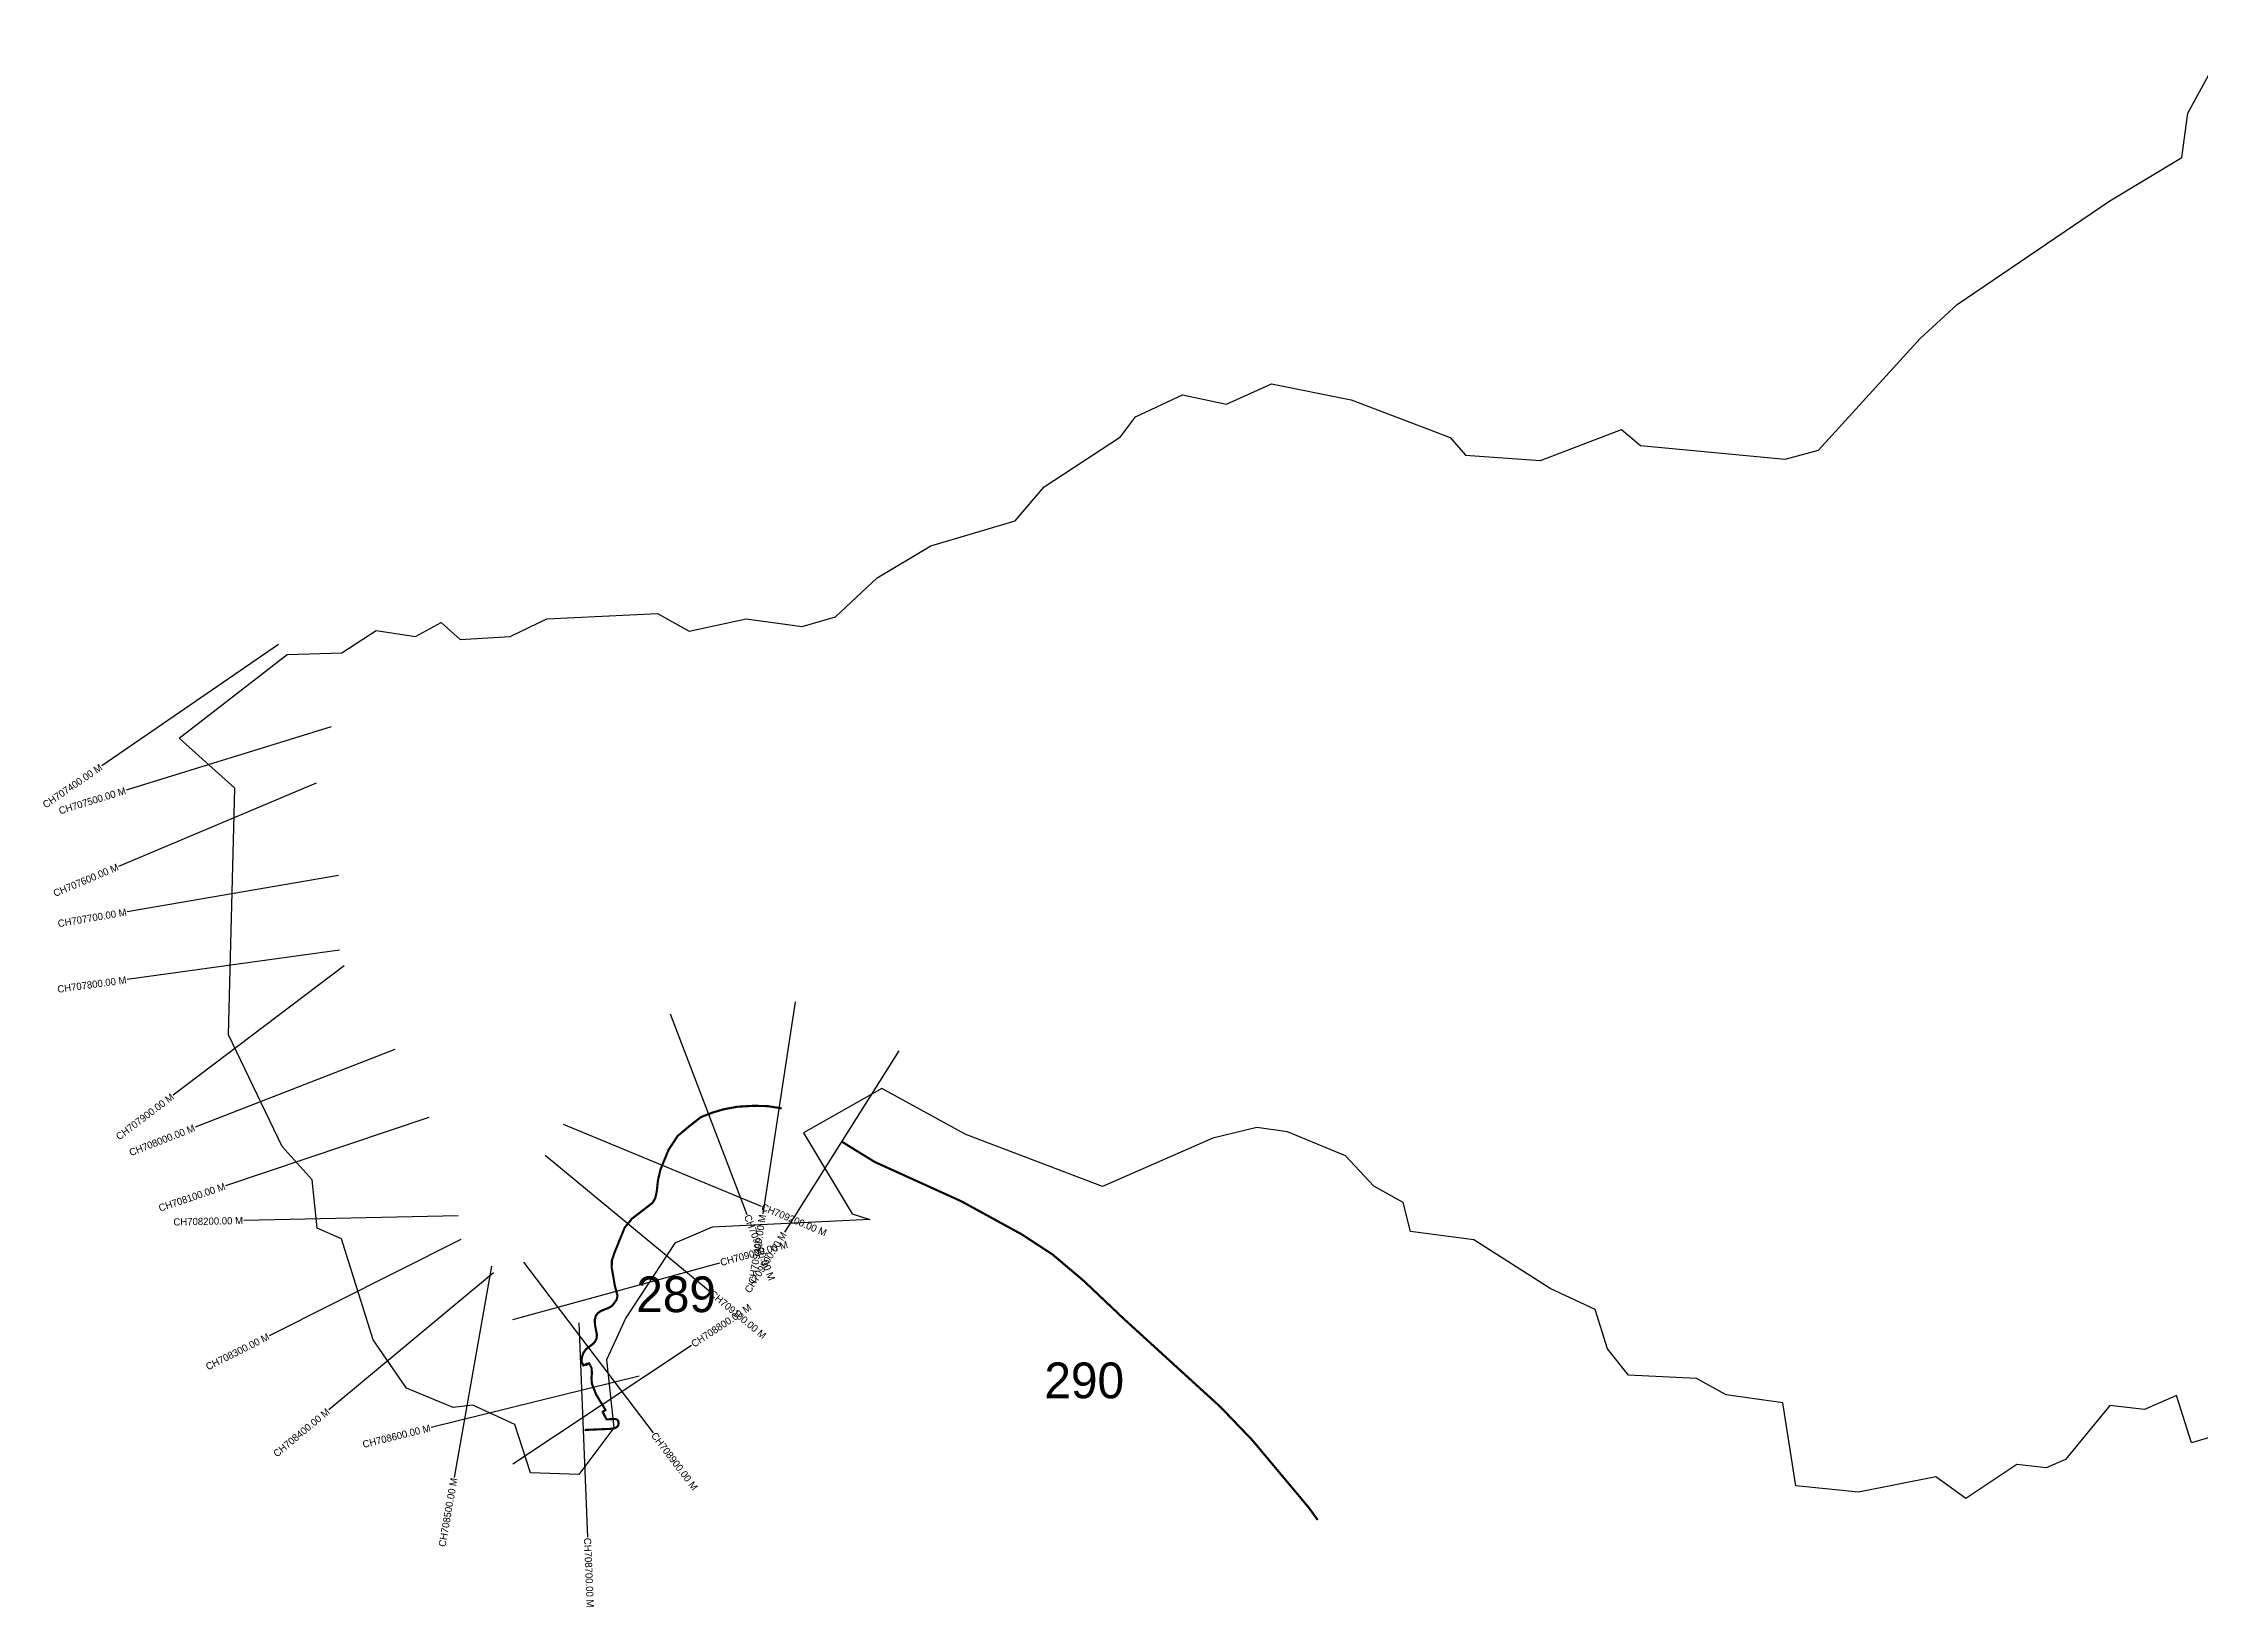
# Model space of a CAD drawing. Header units: metres. Extents: x 351098 to 357899, y 1752801 to 1757437.
# Drawn here: x 351098 to 354116, y 1752967 to 1755154 of the extents above; entities that cross this region are included whole.
import ezdxf
from ezdxf.enums import TextEntityAlignment as Align

# ---------------------------------------------------------------- set-up
doc = ezdxf.new("R2010")
doc.units = ezdxf.units.M
for name, color, linetype in [('ARTIFICIALLY PROTECTED', 4, 'Continuous'), ('CS', 134, 'Continuous'), ('CSMark', 6, 'Continuous')]:
    doc.layers.add(name, color=color, linetype=linetype)

msp = doc.modelspace()

# ---------------------------------------------------------------- linework, layer by layer
at = {"color": 6}
msp.add_lwpolyline([(354237.3, 1753236.3), (354103.3, 1753196.5), (354082.3, 1753262.8), (354037.3, 1753243.5), (353989.2, 1753249.1), (353927, 1753173.5), (353900, 1753161.8), (353859, 1753166.3), (353787.7, 1753119), (353745.6, 1753149.3), (353637.4, 1753127.6), (353549.7, 1753136.4), (353531.5, 1753252.5), (353452.5, 1753264), (353410.8, 1753286.8), (353315.9, 1753291.1), (353286.5, 1753327.9), (353269, 1753383.2), (353206.2, 1753412.5), (353099.1, 1753480.7), (353010.7, 1753492.3), (353000.3, 1753532.8), (352959.3, 1753555.7), (352919.6, 1753598.1), (352838.7, 1753631.6), (352795.9, 1753637.7), (352734.4, 1753622.9), (352579.7, 1753554.9), (352388.6, 1753627.9), (352271.2, 1753692.1), (352161.5, 1753630), (352229.8, 1753516.9), (352254.5, 1753508.8), (352033.6, 1753498.1), (351981.5, 1753476.1), (351913.2, 1753371.6), (351886, 1753312.8), (351896.1, 1753217.5), (351847.5, 1753152.4), (351779.8, 1753154.9), (351757.7, 1753222.4), (351698.9, 1753249.5), (351671.3, 1753246.1), (351606.3, 1753273.3), (351559.6, 1753340.5), (351515.1, 1753481.8), (351481.1, 1753496.8), (351474.4, 1753564.5), (351432.3, 1753611), (351357.1, 1753767.3), (351366.2, 1754112.2), (351288.1, 1754182.3), (351439.2, 1754299.2), (351515.5, 1754301.4), (351563.8, 1754332.7), (351618.8, 1754324.2), (351654.6, 1754343.6), (351681.3, 1754320.2), (351751.2, 1754324.4), (351802.4, 1754348.9), (351957.3, 1754356.5), (352001.4, 1754331.6), (352081.3, 1754348.8), (352159.5, 1754338.3), (352206.5, 1754351.6), (352264.4, 1754406.1), (352339.9, 1754450.9), (352457.8, 1754485.9), (352498.3, 1754533.5), (352604.8, 1754603.5), (352626.1, 1754631.4), (352691.6, 1754662.2), (352753.5, 1754649), (352816.4, 1754677.4), (352927.7, 1754655.1), (353066.2, 1754602.5), (353087.5, 1754578), (353192.5, 1754570.2), (353305.7, 1754613.7), (353332.5, 1754591.2), (353534.7, 1754572.2), (353581.3, 1754585), (353723.6, 1754741.1), (353775.6, 1754788.3), (353989.2, 1754933.3), (354089.8, 1754994.1), (354097.9, 1755055.9), (354151.9, 1755153.9)], dxfattribs=at)
at = {"layer": 'ARTIFICIALLY PROTECTED', "flags": 128}
msp.add_lwpolyline([(351855.4, 1753214.7, 3, 3, 0), (351871.7, 1753215.4, 3, 3, 0), (351890, 1753216.1, 3, 3, 0), (351895.6, 1753216.7, 3, 3, 0), (351898.9, 1753217.7, 3, 3, 0), (351901.5, 1753219.6, 3, 3, 0), (351902.5, 1753221.4, 3, 3, 0), (351902.9, 1753224.3, 3, 3, 0), (351902.5, 1753226.6, 3, 3, 0), (351901.2, 1753229, 3, 3, 0), (351898.3, 1753230, 3, 3, 0), (351891.3, 1753229.7, 3, 3, 0), (351886, 1753229.5, 3, 3, 0), (351880.6, 1753239.9, 3, 3, 0), (351884.6, 1753242.5, 3, 3, 0), (351880.2, 1753250, 3, 3, 0), (351877.2, 1753254.6, 3, 3, 0), (351871.6, 1753264.1, 3, 3, 0), (351865.6, 1753279.1, 3, 3, 0), (351864.9, 1753287.2, 3, 3, 0), (351865.6, 1753293.8, 3, 3, 0), (351865, 1753301.4, 3, 3, 0), (351861.6, 1753307.9, 3, 3, 0), (351857.9, 1753305.9, 3, 3, 0), (351857.4, 1753306.8, 3, 3, 0), (351853.8, 1753304.9, 3, 3, 0), (351853, 1753306.5, 3, 3, 0), (351851.4, 1753309.4, 3, 3, 0), (351851.1, 1753313, 3, 3, 0), (351852.1, 1753318.1, 3, 3, 0), (351853.9, 1753322.8, 3, 3, 0), (351857.3, 1753327.6, 3, 3, 0), (351864.6, 1753333.1, 3, 3, 0), (351867.6, 1753335.5, 3, 3, 0), (351870.1, 1753338.6, 3, 3, 0), (351872.2, 1753342.9, 3, 3, 0), (351872.5, 1753348.3, 3, 3, 0), (351869.9, 1753361.4, 3, 3, 0), (351869.5, 1753368.2, 3, 3, 0), (351871.1, 1753374.4, 3, 3, 0), (351873.7, 1753377.9, 3, 3, 0), (351878.1, 1753381.1, 3, 3, 0), (351889.9, 1753385.8, 3, 3, 0), (351894.1, 1753388.5, 3, 3, 0), (351900.3, 1753397.1, 3, 3, 0), (351901.4, 1753402.3, 3, 3, 0), (351897.5, 1753416.9, 3, 3, 0), (351893.3, 1753441.9, 3, 3, 0), (351893.4, 1753451.2, 3, 3, 0), (351897.1, 1753462.5, 3, 3, 0), (351911.5, 1753497.8, 3, 3, 0), (351921.7, 1753510.2, 3, 3, 0), (351941.1, 1753525.1, 3, 3, 0), (351950.5, 1753532.4, 3, 3, 0), (351954.2, 1753538.8, 3, 3, 0), (351956.2, 1753547.7, 3, 3, 0), (351958, 1753564.1, 3, 3, 0), (351961.6, 1753579.3, 3, 3, 0), (351972.8, 1753606.4, 3, 3, 0), (351985.5, 1753625.8, 3, 3, 0), (352001.5, 1753639.2, 3, 3, 0), (352018.1, 1753652.2, 3, 3, 0), (352034, 1753658.4, 3, 3, 0), (352048, 1753662.6, 3, 3, 0), (352049.4, 1753663, 3, 3, 0), (352069.4, 1753666.7, 3, 3, 0), (352092.5, 1753668, 3, 3, 0), (352111.2, 1753667.5, 3, 3, 0), (352131.2, 1753664.4, 0, 0, 0)], format="xyseb", dxfattribs=at)
at = {"layer": 'ARTIFICIALLY PROTECTED', "const_width": 3, "flags": 128}
msp.add_lwpolyline([(352214.7, 1753618.2), (352225.7, 1753611.3), (352261.3, 1753589.4), (352382.3, 1753534.5), (352466.7, 1753488.3), (352510.3, 1753459.8), (352553.9, 1753422.9), (352609.4, 1753370.3), (352686.5, 1753300), (352744.8, 1753246.9), (352789.6, 1753200.2), (352824.1, 1753159), (352868.8, 1753105.6), (352880.9, 1753088.8)], dxfattribs=at)
at = {"layer": 'CS'}
for p, q in [((351427.1, 1754313.2), (351179.8, 1754143.3)), ((351500.7, 1754197.9), (351214.1, 1754109.3)), ((351479.9, 1754119.2), (351203.4, 1754002.8)), ((351511.1, 1753989.9), (351215.4, 1753939.2)), ((351512.4, 1753885.4), (351215.2, 1753844.4)), ((351519, 1753863.9), (351279.8, 1753682.8)), ((352149.8, 1753813.3), (352104.5, 1753516.8)), ((351975.2, 1753796.4), (352082.4, 1753516.2)), ((351590, 1753746.8), (351310.5, 1753637.9)), ((352294.8, 1753745), (352135.1, 1753491.1)), ((351637.5, 1753651.7), (351353.2, 1753556)), ((351825.2, 1753642.2), (352102.4, 1753527.5)), ((351800.3, 1753598.8), (352031.6, 1753407.7)), ((351678.4, 1753514.3), (351378.5, 1753507.7)), ((351682.3, 1753481.2), (351414.2, 1753346.4)), ((351725.2, 1753443.8), (351672.9, 1753148.4)), ((351754.9, 1753369.3), (352044.3, 1753448.4)), ((351769.8, 1753449.5), (351951.1, 1753210.5)), ((351728.1, 1753434.5), (351497.4, 1753242.7)), ((351847.2, 1753364.5), (351859.4, 1753064.8)), ((351755, 1753167.5), (352005, 1753333.2)), ((351931.7, 1753290.1), (351640.5, 1753218))]:
    msp.add_line(p, q, dxfattribs=at)

# ---------------------------------------------------------------- texts
at = {"char_height": 50, "attachment_point": 1}
for s, insert in [('289', (351927.6, 1753429.4)), ('290', (352498.5, 1753309))]:
    msp.add_mtext_dynamic_manual_height_columns(s, width=84.374, gutter_width=1, heights=[74.2], dxfattribs=dict(at, insert=insert))
at = {"layer": 'CSMark'}
for s, rotation, p in [('CH707400.00 M', 34.4799, (351179, 1754142.8)), ('CH707500.00 M', 17.1899, (351213.1, 1754109)), ('CH707600.00 M', 22.8428, (351202.5, 1754002.4)), ('CH707700.00 M', 9.7325, (351214.4, 1753939.1)), ('CH707800.00 M', 7.868, (351214.3, 1753844.2)), ('CH707900.00 M', 37.1296, (351279, 1753682.2)), ('CH708000.00 M', 21.287, (351309.6, 1753637.5)), ('CH708100.00 M', 18.599, (351352.2, 1753555.7)), ('CH708200.00 M', 1.268, (351377.5, 1753507.7)), ('CH709400.00 M', 81.3065, (352104.3, 1753515.8)), ('CH709500.00 M', 57.8264, (352134.5, 1753490.2)), ('CH708300.00 M', 26.6973, (351413.3, 1753346)), ('CH708400.00 M', 39.7381, (351496.7, 1753242.1)), ('CH708600.00 M', 13.9134, (351639.5, 1753217.7)), ('CH708500.00 M', 79.9654, (351672.7, 1753147.4))]:
    msp.add_text(s, height=10, rotation=rotation, dxfattribs=at).set_placement(p, align=Align.MIDDLE_RIGHT)
for s, rotation, p in [('CH709300.00 M', 290.9365, (352082.8, 1753515.3)), ('CH709200.00 M', 337.527, (352103.4, 1753527.1)), ('CH709000.00 M', 15.2862, (352045.3, 1753448.7)), ('CH708800.00 M', 33.5415, (352005.9, 1753333.8)), ('CH709100.00 M', 320.4279, (352032.4, 1753407)), ('CH708900.00 M', 307.1917, (351951.7, 1753209.7)), ('CH708700.00 M', 272.3273, (351859.4, 1753063.8))]:
    msp.add_text(s, height=10, rotation=rotation, dxfattribs=at).set_placement(p, align=Align.MIDDLE_LEFT)

doc.saveas('drawing.dxf')
